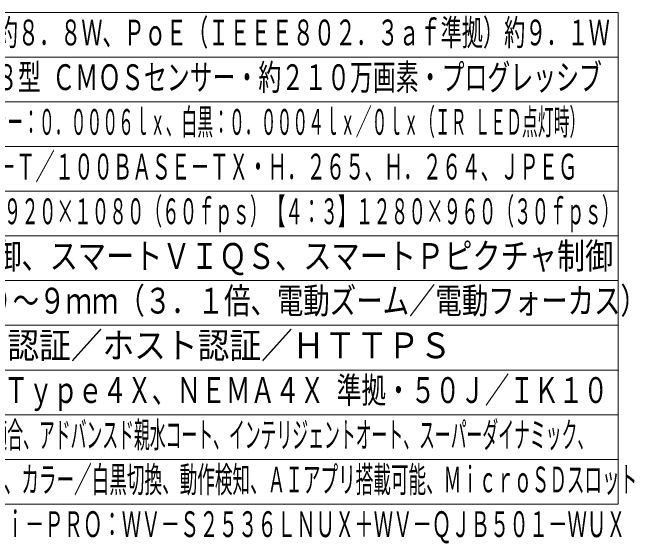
# Model space of a CAD drawing. Units: millimetres on the paper. Extents: x -62 to 64, y -59 to 59.
# Drawn here: x -5.2 to 64.3, y -59 to 0.4 of the extents above; entities that cross this region are included whole.
import ezdxf
from ezdxf.enums import TextEntityAlignment as Align

# ---------------------------------------------------------------- set-up
doc = ezdxf.new("R2010")
doc.units = ezdxf.units.MM
doc.layers.add('0-0_MOJI1', color=7, linetype='Continuous', lineweight=9)
doc.layers.add('0-1_WAKU', color=4, linetype='Continuous', lineweight=9)
doc.layers.add('0-5_相当品', color=4, linetype='Continuous')
doc.styles.add('ＭＳ ゴシック', font='')
doc.styles.get('ＭＳ ゴシック').set_extended_font_data('MS Gothic')

msp = doc.modelspace()

# ---------------------------------------------------------------- linework, layer by layer
at = {"layer": '0-1_WAKU', "color": 3}
for p, q in [((-62.5, 0.4), (62.5, 0.4)), ((62.5, -54.6), (62.5, 0.4)), ((-62.5, -54.6), (62.5, -54.6))]:
    msp.add_line(p, q, dxfattribs=at)
at = {"layer": '0-1_WAKU'}
for p, q in [((-62.5, -4.6), (62.5, -4.6)), ((-62.5, -9.6), (62.5, -9.6)), ((-62.5, -14.6), (62.5, -14.6)), ((-62.5, -19.6), (62.5, -19.6)), ((62.5, -24.6), (-62.5, -24.6)), ((-62.5, -29.6), (62.5, -29.6)), ((-62.5, -34.6), (62.5, -34.6)), ((-62.5, -39.6), (62.5, -39.6)), ((-62.5, -44.6), (62.5, -44.6)), ((-62.5, -49.6), (62.5, -49.6))]:
    msp.add_line(p, q, dxfattribs=at)

# ---------------------------------------------------------------- texts
at = {"layer": '0-0_MOJI1', "style": 'ＭＳ ゴシック'}
for s, height, width, p in [('ＤＣ１２Ｖ 約８．８Ｗ、ＰｏＥ（ＩＥＥＥ８０２．３ａｆ準拠）約９．１Ｗ', 2.889, 0.6, (-20, -4.155)), ('約１／２．８型 ＣＭＯＳセンサー・約２１０万画素・プログレッシブ', 2.889, 0.65, (-20, -9.155)), ('（Ｆ１．３）カラー：０．０００６ｌｘ、白黒：０．０００４ｌｘ／０ｌｘ（ＩＲ ＬＥＤ点灯時）', 2.886, 0.45, (-20, -14.155)), ('１０ＢＡＳＥ－Ｔ／１００ＢＡＳＥ－ＴＸ・Ｈ．２６５、Ｈ．２６４、ＪＰＥＧ', 2.886, 0.55, (-20, -19.155)), ('【１６：９】１９２０×１０８０（６０ｆｐｓ）【４：３】１２８０×９６０（３０ｆｐｓ）', 2.886, 0.5, (-20, -24.155)), ('ＧＯＰ制御、スマートＶＩＱＳ、スマートＰピクチャ制御', 2.889, 0.8, (-20, -29.155)), ('ｆ＝２．９～９ｍｍ（３．１倍、電動ズーム／電動フォーカス）', 2.889, 0.75, (-20, -34.155)), ('ユーザー認証／ホスト認証／ＨＴＴＰＳ', 2.889, 0.9, (-20, -39.155)), ('ＩＰ６６、Ｔｙｐｅ４Ｘ、ＮＥＭＡ４Ｘ 準拠・５０Ｊ／ＩＫ１０', 2.889, 0.7, (-20, -44.155)), ('ＪＣ－ＳＴＡＲ適合、アドバンスド親水コート、インテリジェントオート、スーパーダイナミック、', 2.886, 0.45, (-20, -49.155)), ('逆光／強光補正、カラー／白黒切換、動作検知、ＡＩアプリ搭載可能、ＭｉｃｒｏＳＤスロット', 2.886, 0.5, (-20, -54.155))]:
    msp.add_text(s, height=height, dxfattribs=dict(at, width=width)).set_placement(p, align=Align.BOTTOM_LEFT)
at = {"layer": '0-5_相当品', "style": 'ＭＳ ゴシック', "width": 0.55}
msp.add_text('ｉ－ＰＲＯ：ＷＶ－Ｓ２５３６ＬＮＵＸ＋ＷＶ－ＱＪＢ５０１－ＷＵＸ', height=2.889, dxfattribs=at).set_placement((-6.02, -59.155), align=Align.BOTTOM_LEFT)

doc.saveas('drawing.dxf')
